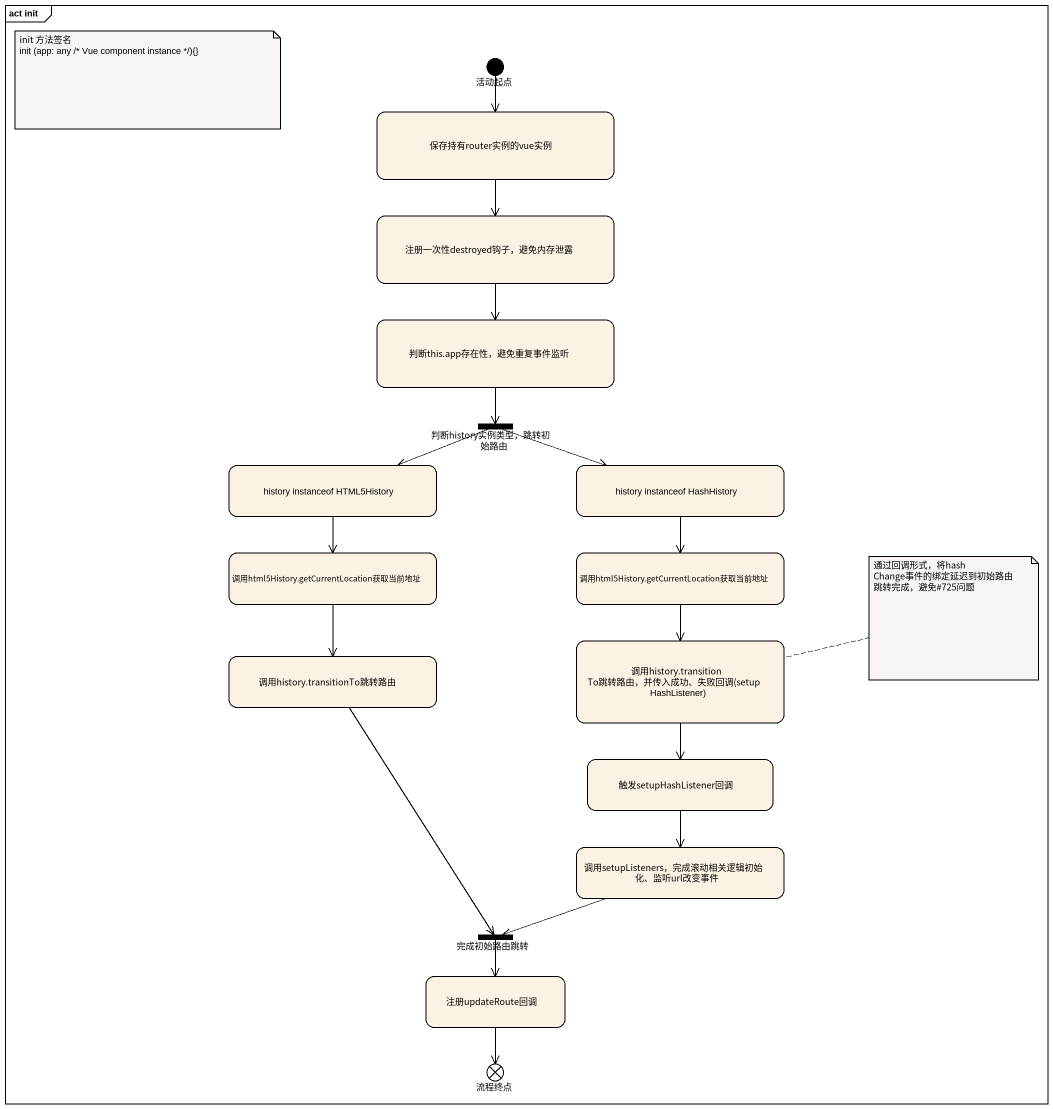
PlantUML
@startuml
mainframe act init
hide empty description
state 活动起点 <<start>>
state 保存持有router实例的vue实例
state "注册一次性destroyed钩子，避免内存泄露" as 注册一次性destroyed钩子_避免内存泄露
state "判断this.app存在性，避免重复事件监听" as 判断this_app存在性_避免重复事件监听
state "判断history实例类型，跳转初始路由" as 判断history实例类型_跳转初始路由 <<fork>>
state "history instanceof HTML5History" as history_instanceof
state "history instanceof HashHistory" as history_instanceof_2
state "调用html5History.getCurrentLocation获取当前地址" as 调用html5History
state "调用html5History.getCurrentLocation获取当前地址" as 调用html5History_2
state "调用history.transitionTo跳转路由" as 调用history_transitionTo跳转路由
state "调用history.transitionTo跳转路由，并传入成功、失败回调(setupHashListener)" as 调用history_transitionTo跳转路由_2
state 触发setupHashListener回调
state "调用setupListeners，完成滚动相关逻辑初始化、监听url改变事件" as 调用setupListeners
state 完成初始路由跳转 <<join>>
state 注册updateRoute回调
state 流程终点 <<end>>
活动起点 --> 保存持有router实例的vue实例
保存持有router实例的vue实例 --> 注册一次性destroyed钩子_避免内存泄露
注册一次性destroyed钩子_避免内存泄露 --> 判断this_app存在性_避免重复事件监听
判断this_app存在性_避免重复事件监听 --> 判断history实例类型_跳转初始路由
判断history实例类型_跳转初始路由 -left-> history_instanceof
判断history实例类型_跳转初始路由 -right-> history_instanceof_2
history_instanceof --> 调用html5History
history_instanceof_2 --> 调用html5History_2
调用html5History --> 调用history_transitionTo跳转路由
调用html5History_2 --> 调用history_transitionTo跳转路由_2
调用history_transitionTo跳转路由 --> 完成初始路由跳转
调用history_transitionTo跳转路由_2 --> 触发setupHashListener回调
触发setupHashListener回调 --> 调用setupListeners
调用setupListeners -left-> 完成初始路由跳转
完成初始路由跳转 --> 注册updateRoute回调
注册updateRoute回调 --> 流程终点
note as N1
  init 方法签名
  init (app: any /* Vue component instance */){}
end note
note right of 调用history_transitionTo跳转路由_2 : 通过回调形式，将hashChange事件的绑定延迟到初始路由跳转完成，避免#725问题
@enduml
